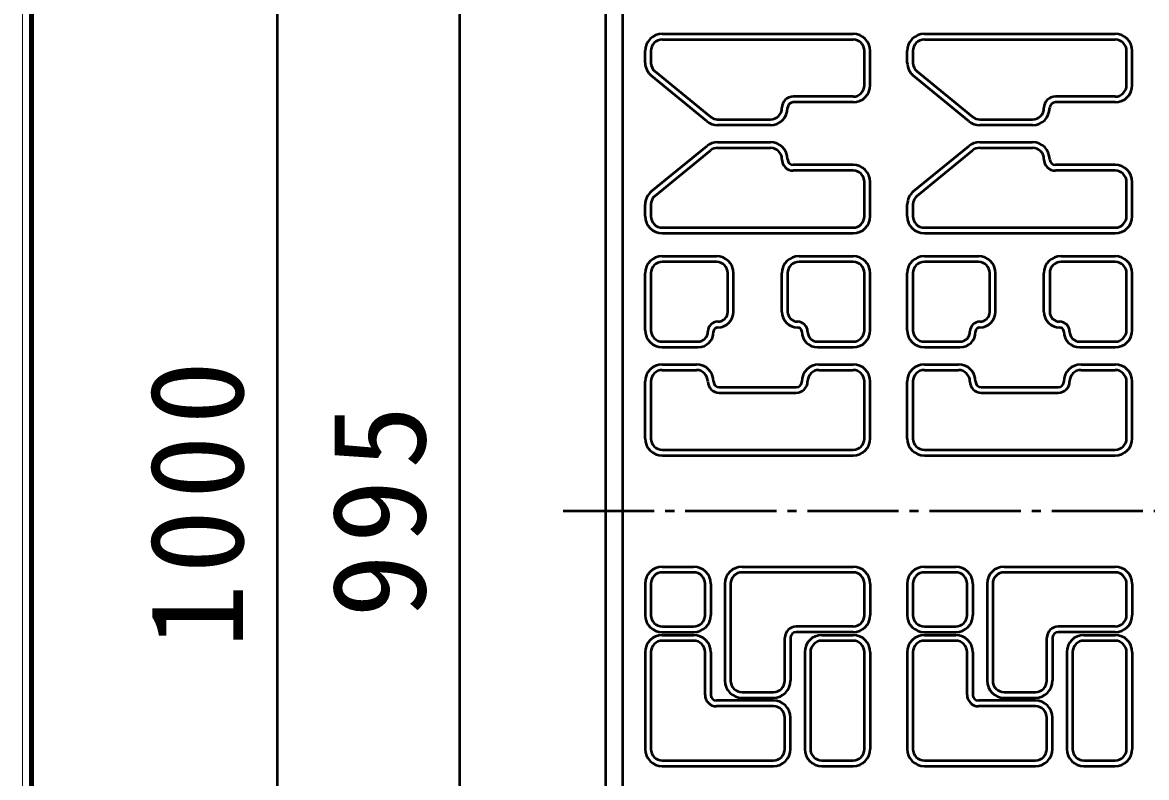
# Model space of a CAD drawing. Units: millimetres, scale not verified. Extents: x 100 to 4105, y 100 to 2870.
# Drawn here: x 100 to 717, y 889 to 1303 of the extents above; entities that cross this region are included whole.
import ezdxf

# ---------------------------------------------------------------- set-up
doc = ezdxf.new("R2010")
doc.units = ezdxf.units.MM
doc.header["$LTSCALE"] = 5
doc.linetypes.add('USER1', pattern=[13.4, 10, -1.2, 1, -1.2])
doc.layers.add('V-nasSTD', color=7, linetype='Continuous', lineweight=50)
doc.styles.add('ＭＳ ゴシック', font='')
doc.styles.get('ＭＳ ゴシック').set_extended_font_data('MS Gothic')

msp = doc.modelspace()

# ---------------------------------------------------------------- linework, layer by layer
at = {"layer": 'V-nasSTD', "lineweight": 100}
msp.add_line((105, 2865), (105, 105), dxfattribs=at)
at = {"layer": 'V-nasSTD'}
for p, q in [((239.736, 1820.225), (239.736, 257.725)), ((339.736, 1812.413), (339.736, 257.725)), ((419.736, 1812.413), (419.736, 257.725)), ((429.111, 1803.038), (429.111, 267.1)), ((450.986, 1296.788), (555.674, 1296.788)), ((594.736, 1296.788), (699.424, 1296.788)), ((450.986, 1293.663), (555.674, 1293.663)), ((594.736, 1293.663), (699.424, 1293.663)), ((441.611, 1280.999), (441.611, 1287.413)), ((444.736, 1287.413), (444.736, 1280.999)), ((561.924, 1268.663), (561.924, 1287.413)), ((565.049, 1268.663), (565.049, 1287.413)), ((585.361, 1280.999), (585.361, 1287.413)), ((588.486, 1287.413), (588.486, 1280.999)), ((705.674, 1268.663), (705.674, 1287.413)), ((708.799, 1268.663), (708.799, 1287.413)), ((475.405, 1248.907), (445.049, 1273.744)), ((477.384, 1251.325), (447.028, 1276.162)), ((619.155, 1248.907), (588.799, 1273.744)), ((621.134, 1251.325), (590.778, 1276.162)), ((555.674, 1262.413), (522.861, 1262.413)), ((555.674, 1259.288), (522.861, 1259.288)), ((699.424, 1262.413), (666.611, 1262.413)), ((699.424, 1259.288), (666.611, 1259.288)), ((481.342, 1249.913), (510.361, 1249.913)), ((510.361, 1246.788), (481.342, 1246.788)), ((625.092, 1249.913), (654.111, 1249.913)), ((654.111, 1246.788), (625.092, 1246.788)), ((445.049, 1210.457), (475.405, 1235.294)), ((481.342, 1237.413), (510.361, 1237.413)), ((481.342, 1234.288), (510.361, 1234.288)), ((588.799, 1210.457), (619.155, 1235.294)), ((625.092, 1237.413), (654.111, 1237.413)), ((625.092, 1234.288), (654.111, 1234.288)), ((447.028, 1208.038), (477.384, 1232.875)), ((590.778, 1208.038), (621.134, 1232.875)), ((555.674, 1224.913), (522.861, 1224.913)), ((555.674, 1221.788), (522.861, 1221.788)), ((699.424, 1224.913), (666.611, 1224.913)), ((699.424, 1221.788), (666.611, 1221.788)), ((561.924, 1196.788), (561.924, 1215.538)), ((565.049, 1196.788), (565.049, 1215.538)), ((705.674, 1196.788), (705.674, 1215.538)), ((708.799, 1196.788), (708.799, 1215.538)), ((441.611, 1196.788), (441.611, 1203.201)), ((444.736, 1203.201), (444.736, 1196.788)), ((585.361, 1196.788), (585.361, 1203.201)), ((588.486, 1203.201), (588.486, 1196.788)), ((450.986, 1190.538), (555.674, 1190.538)), ((594.736, 1190.538), (699.424, 1190.538)), ((450.986, 1187.413), (555.674, 1187.413)), ((594.736, 1187.413), (699.424, 1187.413)), ((450.986, 1174.913), (480.674, 1174.913)), ((480.674, 1171.788), (450.986, 1171.788)), ((525.986, 1174.913), (555.674, 1174.913)), ((555.674, 1171.788), (525.986, 1171.788)), ((594.736, 1174.913), (624.424, 1174.913)), ((624.424, 1171.788), (594.736, 1171.788)), ((669.736, 1174.913), (699.424, 1174.913)), ((699.424, 1171.788), (669.736, 1171.788)), ((441.611, 1134.288), (441.611, 1165.538)), ((444.736, 1165.538), (444.736, 1134.288)), ((486.924, 1144.444), (486.924, 1165.538)), ((490.049, 1144.444), (490.049, 1165.538)), ((516.611, 1144.444), (516.611, 1165.538)), ((519.736, 1165.538), (519.736, 1144.444)), ((561.924, 1134.288), (561.924, 1165.538)), ((565.049, 1134.288), (565.049, 1165.538)), ((585.361, 1134.288), (585.361, 1165.538)), ((588.486, 1165.538), (588.486, 1134.288)), ((630.674, 1144.444), (630.674, 1165.538)), ((633.799, 1144.444), (633.799, 1165.538)), ((660.361, 1144.444), (660.361, 1165.538)), ((663.486, 1165.538), (663.486, 1144.444)), ((705.674, 1134.288), (705.674, 1165.538)), ((708.799, 1134.288), (708.799, 1165.538)), ((450.986, 1128.038), (470.517, 1128.038)), ((450.986, 1124.913), (470.517, 1124.913)), ((536.142, 1128.038), (555.674, 1128.038)), ((536.142, 1124.913), (555.674, 1124.913)), ((594.736, 1128.038), (614.267, 1128.038)), ((594.736, 1124.913), (614.267, 1124.913)), ((679.892, 1128.038), (699.424, 1128.038)), ((679.892, 1124.913), (699.424, 1124.913)), ((450.986, 1115.538), (469.736, 1115.538)), ((450.986, 1112.413), (469.736, 1112.413)), ((536.924, 1115.538), (555.674, 1115.538)), ((536.924, 1112.413), (555.674, 1112.413)), ((594.736, 1115.538), (613.486, 1115.538)), ((594.736, 1112.413), (613.486, 1112.413)), ((680.674, 1115.538), (699.424, 1115.538)), ((680.674, 1112.413), (699.424, 1112.413)), ((441.611, 1074.913), (441.611, 1106.163)), ((444.736, 1106.163), (444.736, 1074.913)), ((561.924, 1074.913), (561.924, 1106.163)), ((565.049, 1074.913), (565.049, 1106.163)), ((585.361, 1074.913), (585.361, 1106.163)), ((588.486, 1106.163), (588.486, 1074.913)), ((705.674, 1074.913), (705.674, 1106.163)), ((708.799, 1074.913), (708.799, 1106.163)), ((482.236, 1103.038), (524.424, 1103.038)), ((482.236, 1099.913), (524.424, 1099.913)), ((625.986, 1103.038), (668.174, 1103.038)), ((625.986, 1099.913), (668.174, 1099.913)), ((450.986, 1068.663), (555.674, 1068.663)), ((594.736, 1068.663), (699.424, 1068.663)), ((450.986, 1065.538), (555.674, 1065.538)), ((594.736, 1065.538), (699.424, 1065.538)), ((450.986, 1004.6), (468.174, 1004.6)), ((468.174, 1001.475), (450.986, 1001.475)), ((494.736, 1004.6), (555.674, 1004.6)), ((555.674, 1001.475), (494.736, 1001.475)), ((594.736, 1004.6), (611.924, 1004.6)), ((611.924, 1001.475), (594.736, 1001.475)), ((638.486, 1004.6), (699.424, 1004.6)), ((699.424, 1001.475), (638.486, 1001.475)), ((441.611, 995.225), (441.611, 978.038)), ((444.736, 995.225), (444.736, 978.038)), ((474.424, 978.038), (474.424, 995.225)), ((477.549, 995.225), (477.549, 978.038)), ((485.361, 995.225), (485.361, 942.1)), ((488.486, 995.225), (488.486, 942.1)), ((561.924, 978.038), (561.924, 995.225)), ((565.049, 995.225), (565.049, 978.038)), ((585.361, 995.225), (585.361, 978.038)), ((588.486, 995.225), (588.486, 978.038)), ((618.174, 978.038), (618.174, 995.225)), ((621.299, 995.225), (621.299, 978.038)), ((629.111, 995.225), (629.111, 942.1)), ((632.236, 995.225), (632.236, 942.1)), ((705.674, 978.038), (705.674, 995.225)), ((708.799, 995.225), (708.799, 978.038)), ((450.986, 971.788), (468.174, 971.788)), ((450.986, 968.663), (468.174, 968.663)), ((555.674, 971.788), (524.424, 971.788)), ((555.674, 968.663), (524.424, 968.663)), ((594.736, 971.788), (611.924, 971.788)), ((594.736, 968.663), (611.924, 968.663)), ((699.424, 971.788), (668.174, 971.788)), ((699.424, 968.663), (668.174, 968.663)), ((450.986, 967.1), (468.174, 967.1)), ((468.174, 963.975), (450.986, 963.975)), ((518.174, 942.1), (518.174, 965.538)), ((521.299, 965.538), (521.299, 942.1)), ((538.486, 967.1), (555.674, 967.1)), ((555.674, 963.975), (538.486, 963.975)), ((594.736, 967.1), (611.924, 967.1)), ((611.924, 963.975), (594.736, 963.975)), ((661.924, 942.1), (661.924, 965.538)), ((665.049, 965.538), (665.049, 942.1)), ((682.236, 967.1), (699.424, 967.1)), ((699.424, 963.975), (682.236, 963.975)), ((441.611, 957.725), (441.611, 904.6)), ((444.736, 957.725), (444.736, 904.6)), ((474.424, 934.288), (474.424, 957.725)), ((477.549, 957.725), (477.549, 934.288)), ((529.111, 957.725), (529.111, 904.6)), ((532.236, 957.725), (532.236, 904.6)), ((561.924, 904.6), (561.924, 957.725)), ((565.049, 957.725), (565.049, 904.6)), ((585.361, 957.725), (585.361, 904.6)), ((588.486, 957.725), (588.486, 904.6)), ((618.174, 934.288), (618.174, 957.725)), ((621.299, 957.725), (621.299, 934.288)), ((672.861, 957.725), (672.861, 904.6)), ((675.986, 957.725), (675.986, 904.6)), ((705.674, 904.6), (705.674, 957.725)), ((708.799, 957.725), (708.799, 904.6)), ((511.924, 931.163), (480.674, 931.163)), ((494.736, 935.85), (511.924, 935.85)), ((494.736, 932.725), (511.924, 932.725)), ((655.674, 931.163), (624.424, 931.163)), ((638.486, 935.85), (655.674, 935.85)), ((638.486, 932.725), (655.674, 932.725)), ((511.924, 928.038), (480.674, 928.038)), ((655.674, 928.038), (624.424, 928.038)), ((518.174, 904.6), (518.174, 921.788)), ((521.299, 904.6), (521.299, 921.788)), ((661.924, 904.6), (661.924, 921.788)), ((665.049, 904.6), (665.049, 921.788)), ((450.986, 898.35), (511.924, 898.35)), ((450.986, 895.225), (511.924, 895.225)), ((538.486, 898.35), (555.674, 898.35)), ((538.486, 895.225), (555.674, 895.225)), ((594.736, 898.35), (655.674, 898.35)), ((594.736, 895.225), (655.674, 895.225)), ((682.236, 898.35), (699.424, 898.35)), ((682.236, 895.225), (699.424, 895.225))]:
    msp.add_line(p, q, dxfattribs=at)
at = {"layer": 'V-nasSTD', "linetype": 'USER1'}
msp.add_line((1116.611, 1035.069), (394.736, 1035.069), dxfattribs=at)
at = {"layer": 'V-nasSTD', "lineweight": 13}
msp.add_lwpolyline([(100, 100), (100, 2870), (4105, 2870), (4105, 100)], close=True, dxfattribs=at)
at = {"layer": 'V-nasSTD'}
for centre, radius, start, end in [((450.986, 1287.413), 9.375, 90, 180), ((555.674, 1287.413), 9.375, 0, 90), ((594.736, 1287.413), 9.375, 90, 180), ((699.424, 1287.413), 9.375, 0, 90), ((450.986, 1287.413), 6.25, 90, 180), ((555.674, 1287.413), 6.25, 0, 90), ((594.736, 1287.413), 6.25, 90, 180), ((699.424, 1287.413), 6.25, 0, 90), ((450.986, 1280.999), 9.375, 180, 230.71059), ((450.986, 1280.999), 6.25, 180, 230.71059), ((594.736, 1280.999), 9.375, 180, 230.71059), ((594.736, 1280.999), 6.25, 180, 230.71059), ((555.674, 1268.663), 6.25, 270, 0), ((555.674, 1268.663), 9.375, 270, 0), ((699.424, 1268.663), 6.25, 270, 0), ((699.424, 1268.663), 9.375, 270, 0), ((522.861, 1256.163), 6.25, 90, 180), ((522.861, 1256.163), 3.125, 90, 180), ((666.611, 1256.163), 6.25, 90, 180), ((666.611, 1256.163), 3.125, 90, 180), ((510.361, 1256.163), 6.25, 270, 0), ((510.361, 1256.163), 9.375, 270, 0), ((654.111, 1256.163), 6.25, 270, 0), ((654.111, 1256.163), 9.375, 270, 0), ((481.342, 1256.163), 9.375, 230.71059, 270), ((481.342, 1256.163), 6.25, 230.71059, 270), ((625.092, 1256.163), 9.375, 230.71059, 270), ((625.092, 1256.163), 6.25, 230.71059, 270), ((481.342, 1228.038), 9.375, 90, 129.28941), ((481.342, 1228.038), 6.25, 90, 129.28941), ((510.361, 1228.038), 9.375, 0, 90), ((510.361, 1228.038), 6.25, 0, 90), ((625.092, 1228.038), 9.375, 90, 129.28941), ((625.092, 1228.038), 6.25, 90, 129.28941), ((654.111, 1228.038), 9.375, 0, 90), ((654.111, 1228.038), 6.25, 0, 90), ((522.861, 1228.038), 6.25, 180, 270), ((522.861, 1228.038), 3.125, 180, 270), ((666.611, 1228.038), 6.25, 180, 270), ((666.611, 1228.038), 3.125, 180, 270), ((555.674, 1215.538), 9.375, 0, 90), ((555.674, 1215.538), 6.25, 0, 90), ((699.424, 1215.538), 9.375, 0, 90), ((699.424, 1215.538), 6.25, 0, 90), ((450.986, 1203.201), 9.375, 129.28941, 180), ((594.736, 1203.201), 9.375, 129.28941, 180), ((450.986, 1203.201), 6.25, 129.28941, 180), ((594.736, 1203.201), 6.25, 129.28941, 180), ((450.986, 1196.788), 9.375, 180, 270), ((450.986, 1196.788), 6.25, 180, 270), ((555.674, 1196.788), 6.25, 270, 0), ((555.674, 1196.788), 9.375, 270, 0), ((594.736, 1196.788), 9.375, 180, 270), ((594.736, 1196.788), 6.25, 180, 270), ((699.424, 1196.788), 6.25, 270, 0), ((699.424, 1196.788), 9.375, 270, 0), ((450.986, 1165.538), 9.375, 90, 180), ((450.986, 1165.538), 6.25, 90, 180), ((480.674, 1165.538), 9.375, 0, 90), ((480.674, 1165.538), 6.25, 0, 90), ((525.986, 1165.538), 9.375, 90, 180), ((525.986, 1165.538), 6.25, 90, 180), ((555.674, 1165.538), 9.375, 0, 90), ((555.674, 1165.538), 6.25, 0, 90), ((594.736, 1165.538), 9.375, 90, 180), ((594.736, 1165.538), 6.25, 90, 180), ((624.424, 1165.538), 9.375, 0, 90), ((624.424, 1165.538), 6.25, 0, 90), ((669.736, 1165.538), 9.375, 90, 180), ((669.736, 1165.538), 6.25, 90, 180), ((699.424, 1165.538), 9.375, 0, 90), ((699.424, 1165.538), 6.25, 0, 90), ((481.455, 1144.444), 5.469, 270, 0), ((481.455, 1144.444), 8.594, 270, 0), ((525.205, 1144.444), 8.594, 180, 270), ((525.205, 1144.444), 5.469, 180, 270), ((625.205, 1144.444), 5.469, 270, 0), ((625.205, 1144.444), 8.594, 270, 0), ((668.955, 1144.444), 8.594, 180, 270), ((668.955, 1144.444), 5.469, 180, 270), ((481.455, 1133.506), 5.469, 90, 180), ((481.455, 1133.506), 2.344, 90, 180), ((525.205, 1133.506), 5.469, 0, 90), ((525.205, 1133.506), 2.344, 0, 90), ((625.205, 1133.506), 5.469, 90, 180), ((625.205, 1133.506), 2.344, 90, 180), ((668.955, 1133.506), 5.469, 0, 90), ((668.955, 1133.506), 2.344, 0, 90), ((450.986, 1134.288), 9.375, 180, 270), ((450.986, 1134.288), 6.25, 180, 270), ((470.517, 1133.506), 5.469, 270, 0), ((470.517, 1133.506), 8.594, 270, 0), ((536.142, 1133.506), 8.594, 180, 270), ((536.142, 1133.506), 5.469, 180, 270), ((555.674, 1134.288), 6.25, 270, 0), ((555.674, 1134.288), 9.375, 270, 0), ((594.736, 1134.288), 9.375, 180, 270), ((594.736, 1134.288), 6.25, 180, 270), ((614.267, 1133.506), 5.469, 270, 0), ((614.267, 1133.506), 8.594, 270, 0), ((679.892, 1133.506), 8.594, 180, 270), ((679.892, 1133.506), 5.469, 180, 270), ((699.424, 1134.288), 6.25, 270, 0), ((699.424, 1134.288), 9.375, 270, 0), ((450.986, 1106.163), 9.375, 90, 180), ((450.986, 1106.163), 6.25, 90, 180), ((469.736, 1106.163), 9.375, 0, 90), ((469.736, 1106.163), 6.25, 0, 90), ((536.924, 1106.163), 9.375, 90, 180), ((536.924, 1106.163), 6.25, 90, 180), ((555.674, 1106.163), 9.375, 0, 90), ((555.674, 1106.163), 6.25, 0, 90), ((594.736, 1106.163), 9.375, 90, 180), ((594.736, 1106.163), 6.25, 90, 180), ((613.486, 1106.163), 9.375, 0, 90), ((613.486, 1106.163), 6.25, 0, 90), ((680.674, 1106.163), 9.375, 90, 180), ((680.674, 1106.163), 6.25, 90, 180), ((699.424, 1106.163), 9.375, 0, 90), ((699.424, 1106.163), 6.25, 0, 90), ((482.236, 1106.163), 6.25, 180, 270), ((482.236, 1106.163), 3.125, 180, 270), ((524.424, 1106.163), 6.25, 270, 0), ((524.424, 1106.163), 3.125, 270, 0), ((625.986, 1106.163), 6.25, 180, 270), ((625.986, 1106.163), 3.125, 180, 270), ((668.174, 1106.163), 6.25, 270, 0), ((668.174, 1106.163), 3.125, 270, 0), ((450.986, 1074.913), 9.375, 180, 270), ((450.986, 1074.913), 6.25, 180, 270), ((555.674, 1074.913), 6.25, 270, 0), ((555.674, 1074.913), 9.375, 270, 0), ((594.736, 1074.913), 9.375, 180, 270), ((594.736, 1074.913), 6.25, 180, 270), ((699.424, 1074.913), 6.25, 270, 0), ((699.424, 1074.913), 9.375, 270, 0), ((450.986, 995.225), 9.375, 90, 180), ((450.986, 995.225), 6.25, 90, 180), ((468.174, 995.225), 9.375, 0, 90), ((468.174, 995.225), 6.25, 0, 90), ((494.736, 995.225), 9.375, 90, 180), ((494.736, 995.225), 6.25, 90, 180), ((555.674, 995.225), 9.375, 0, 90), ((555.674, 995.225), 6.25, 0, 90), ((594.736, 995.225), 9.375, 90, 180), ((594.736, 995.225), 6.25, 90, 180), ((611.924, 995.225), 9.375, 0, 90), ((611.924, 995.225), 6.25, 0, 90), ((638.486, 995.225), 9.375, 90, 180), ((638.486, 995.225), 6.25, 90, 180), ((699.424, 995.225), 9.375, 0, 90), ((699.424, 995.225), 6.25, 0, 90), ((450.986, 978.038), 9.375, 180, 270), ((450.986, 978.038), 6.25, 180, 270), ((468.174, 978.038), 6.25, 270, 0), ((468.174, 978.038), 9.375, 270, 0), ((555.674, 978.038), 6.25, 270, 0), ((555.674, 978.038), 9.375, 270, 0), ((594.736, 978.038), 9.375, 180, 270), ((594.736, 978.038), 6.25, 180, 270), ((611.924, 978.038), 6.25, 270, 0), ((611.924, 978.038), 9.375, 270, 0), ((699.424, 978.038), 6.25, 270, 0), ((699.424, 978.038), 9.375, 270, 0), ((524.424, 965.538), 6.25, 90, 180), ((524.424, 965.538), 3.125, 90, 180), ((668.174, 965.538), 6.25, 90, 180), ((668.174, 965.538), 3.125, 90, 180), ((450.986, 957.725), 9.375, 90, 180), ((450.986, 957.725), 6.25, 90, 180), ((468.174, 957.725), 9.375, 0, 90), ((468.174, 957.725), 6.25, 0, 90), ((538.486, 957.725), 9.375, 90, 180), ((538.486, 957.725), 6.25, 90, 180), ((555.674, 957.725), 9.375, 0, 90), ((555.674, 957.725), 6.25, 0, 90), ((594.736, 957.725), 9.375, 90, 180), ((594.736, 957.725), 6.25, 90, 180), ((611.924, 957.725), 9.375, 0, 90), ((611.924, 957.725), 6.25, 0, 90), ((682.236, 957.725), 9.375, 90, 180), ((682.236, 957.725), 6.25, 90, 180), ((699.424, 957.725), 9.375, 0, 90), ((699.424, 957.725), 6.25, 0, 90), ((494.736, 942.1), 9.375, 180, 270), ((494.736, 942.1), 6.25, 180, 270), ((511.924, 942.1), 6.25, 270, 0), ((511.924, 942.1), 9.375, 270, 0), ((638.486, 942.1), 9.375, 180, 270), ((638.486, 942.1), 6.25, 180, 270), ((655.674, 942.1), 6.25, 270, 0), ((655.674, 942.1), 9.375, 270, 0), ((480.674, 934.288), 6.25, 180, 270), ((480.674, 934.288), 3.125, 180, 270), ((511.924, 921.788), 9.375, 0, 90), ((624.424, 934.288), 6.25, 180, 270), ((624.424, 934.288), 3.125, 180, 270), ((655.674, 921.788), 9.375, 0, 90), ((511.924, 921.788), 6.25, 0, 90), ((655.674, 921.788), 6.25, 0, 90), ((450.986, 904.6), 9.375, 180, 270), ((450.986, 904.6), 6.25, 180, 270), ((511.924, 904.6), 6.25, 270, 0), ((511.924, 904.6), 9.375, 270, 0), ((538.486, 904.6), 9.375, 180, 270), ((538.486, 904.6), 6.25, 180, 270), ((555.674, 904.6), 6.25, 270, 0), ((555.674, 904.6), 9.375, 270, 0), ((594.736, 904.6), 9.375, 180, 270), ((594.736, 904.6), 6.25, 180, 270), ((655.674, 904.6), 6.25, 270, 0), ((655.674, 904.6), 9.375, 270, 0), ((682.236, 904.6), 9.375, 180, 270), ((682.236, 904.6), 6.25, 180, 270), ((699.424, 904.6), 6.25, 270, 0), ((699.424, 904.6), 9.375, 270, 0)]:
    msp.add_arc(centre, radius, start, end, dxfattribs=at)

# ---------------------------------------------------------------- texts
at = {"layer": 'V-nasSTD', "char_height": 51.32, "attachment_point": 1, "rotation": 90, "style": 'ＭＳ ゴシック'}
for s, insert in [('\\T1.17;1000', (169.736, 959.975)), ('\\T1.17;995', (269.736, 976.569))]:
    msp.add_mtext(s, dxfattribs=dict(at, insert=insert))

doc.saveas('drawing.dxf')
